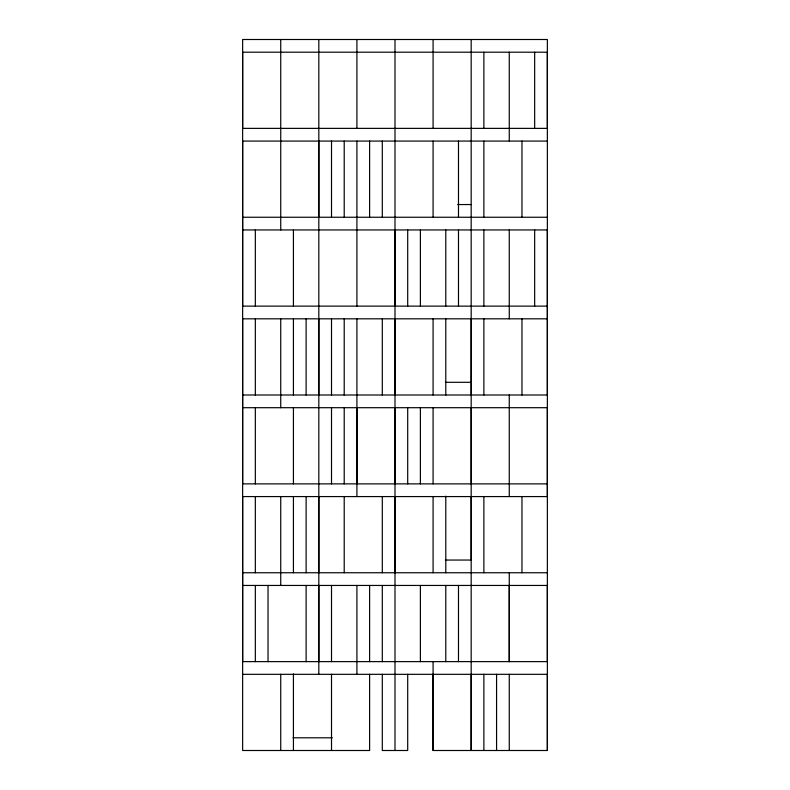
<?xml version="1.0" encoding="UTF-8"?>
<svg xmlns="http://www.w3.org/2000/svg" width="790" height="790" viewBox="0 0 790 790"><rect width="100%" height="100%" fill="white"/><g stroke="black" fill="none" stroke-linecap="round" stroke-linejoin="round"><path stroke-width="1.19" d="M318.824 661.625L318.824 585.449M318.824 572.75L318.824 496.574M318.824 395L318.824 318.824M318.824 217.25L318.824 141.074M356.912 483.875L356.912 407.699M395 572.75L395 496.574M395 483.875L395 407.699M395 395L395 318.824M395 306.125L395 229.949M242.639 674.324L547.361 674.324L547.361 750.5L433.088 750.5L433.088 674.324M471.176 674.324L471.176 750.5L471.176 39.5M471.176 560.466L471.176 496.574M471.176 483.875L471.176 407.699M471.176 395L471.176 318.824M509.264 585.449L509.264 661.625L509.264 572.75M547.361 141.074L242.639 141.074L242.639 306.125L547.361 306.125M457.667 204.551L471.176 204.551M242.639 217.25L547.361 217.25M242.639 229.949L547.361 229.949L547.361 395L242.639 395M547.361 318.824L242.639 318.824L242.639 483.875L547.361 483.875M445.372 382.301L471.176 382.301M242.639 407.699L547.361 407.699L547.361 496.574L242.639 496.574L242.639 661.625L547.361 661.625L547.361 585.449L242.639 585.449M445.372 560.051L471.176 560.051M242.639 572.75L547.361 572.75M293.021 737.801L332.333 737.801M547.361 750.5L547.361 39.5L242.639 39.5L242.639 750.5L369.611 750.5L369.611 674.324M534.662 52.199L534.662 128.375M534.662 229.949L534.662 306.125M521.963 141.074L521.963 217.25M521.963 318.824L521.963 395M521.963 496.574L521.963 572.75M509.264 52.199L509.264 141.074M509.264 229.949L509.264 318.824M509.264 395L509.264 496.574M509.264 674.324L509.264 750.5M496.574 674.324L496.574 750.5M483.875 52.199L483.875 128.375M483.875 141.074L483.875 217.25M483.875 229.949L483.875 306.125M483.875 318.824L483.875 395M483.875 496.574L483.875 572.75M483.875 674.324L483.875 750.5M458.486 141.074L458.486 217.25M458.486 229.949L458.486 306.125M458.486 585.449L458.486 661.625M445.787 229.949L445.787 306.125M445.787 318.41L445.787 395M445.787 496.16L445.787 572.75M445.787 585.449L445.787 661.625M433.088 39.5L433.088 128.375M433.088 141.074L433.088 217.25M433.088 318.824L433.088 395M433.088 407.699L433.088 483.875M433.088 496.574L433.088 572.75M433.088 661.625L433.088 750.5M420.389 229.949L420.389 306.125M420.389 407.699L420.389 483.875M420.389 585.449L420.389 661.625M407.699 229.949L407.699 306.125M407.699 407.699L407.699 483.875M407.699 674.324L407.699 750.5L382.301 750.5L382.301 674.324M395 39.5L395 750.5M382.301 141.074L382.301 217.25M382.301 318.824L382.301 395M382.301 496.574L382.301 572.75M382.301 585.449L382.301 661.625M369.611 141.074L369.611 217.25M369.611 585.449L369.611 661.625M356.912 39.5L356.912 128.375M356.912 141.074L356.912 306.125M356.912 318.824L356.912 496.574M356.912 585.449L356.912 674.324M344.213 141.074L344.213 217.25M344.213 318.824L344.213 395M344.213 407.699L344.213 483.875M344.213 496.574L344.213 572.75M331.514 141.074L331.514 217.25M331.514 318.824L331.514 395M331.514 407.699L331.514 483.875M331.514 585.449L331.514 661.625M331.514 674.324L331.514 750.5M318.824 39.5L318.824 674.324M306.125 318.824L306.125 395M306.125 496.574L306.125 572.75M306.125 585.449L306.125 661.625M293.426 229.949L293.426 306.125M293.426 318.824L293.426 395M293.426 407.699L293.426 483.875M293.426 496.574L293.426 572.75M293.426 673.91L293.426 750.5M280.736 39.5L280.736 229.949M280.736 318.824L280.736 407.699M280.736 496.574L280.736 585.449M280.736 674.324L280.736 750.5M268.037 585.449L268.037 661.625M255.338 229.949L255.338 306.125M255.338 318.824L255.338 395M255.338 407.699L255.338 483.875M255.338 496.574L255.338 572.75M255.338 585.449L255.338 661.625M242.639 52.199L242.639 128.375L547.361 128.375L547.361 52.199L242.639 52.199"/></g></svg>
